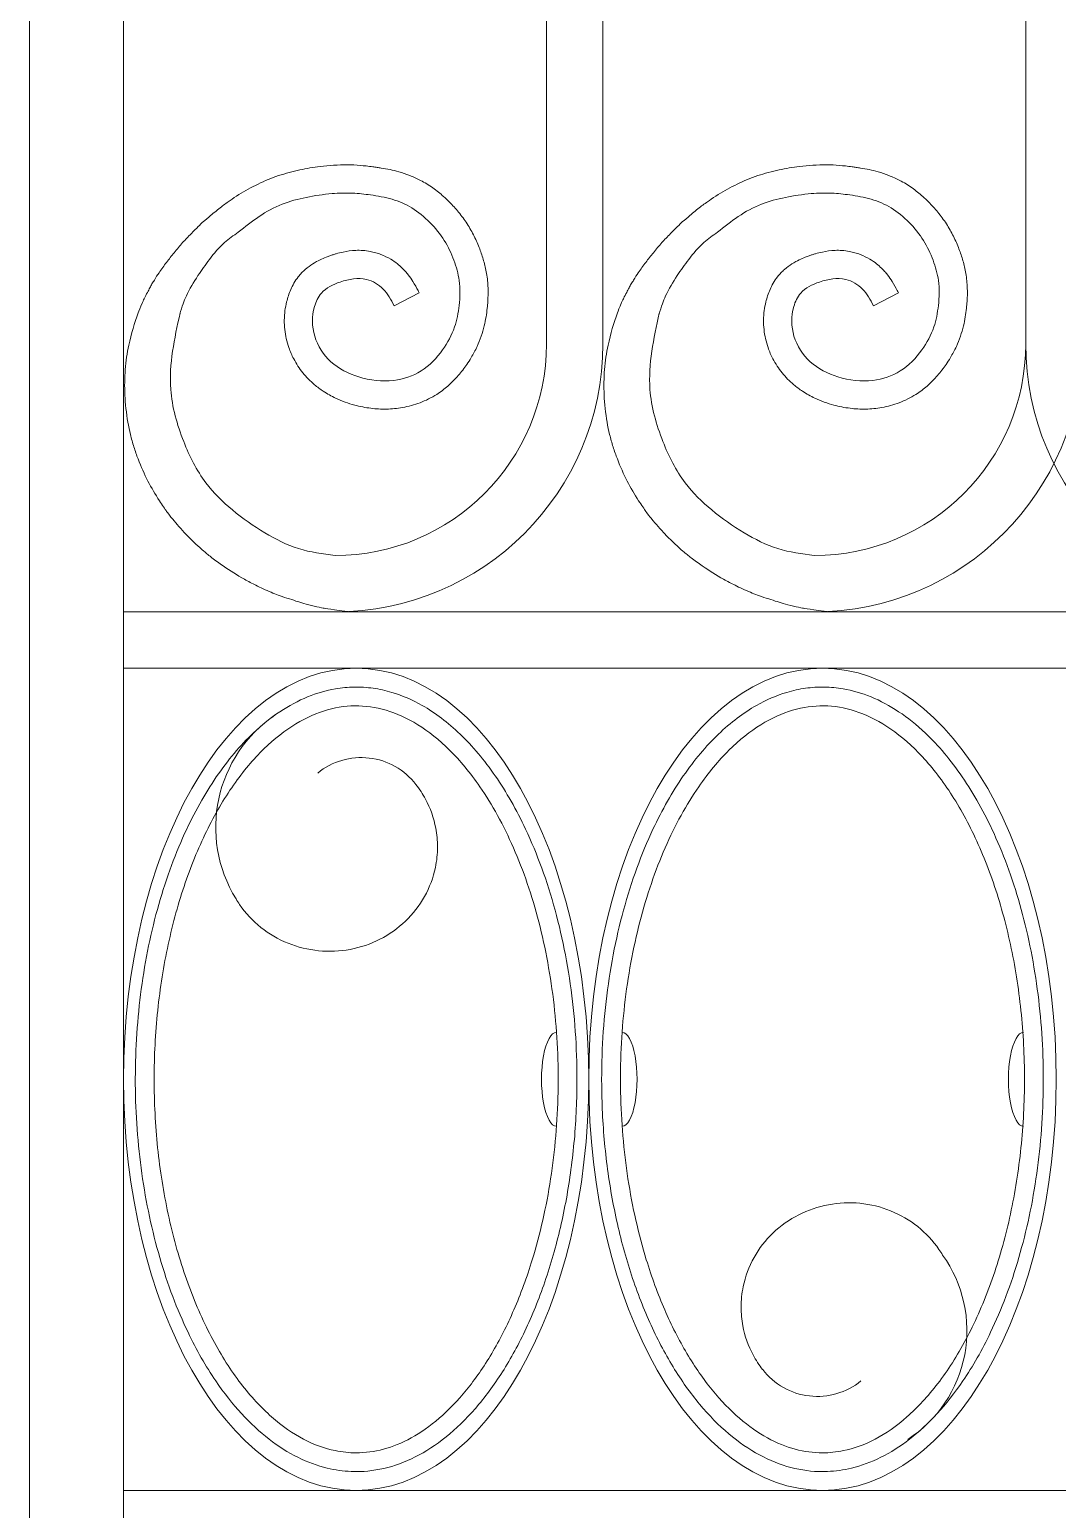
# Model space of a CAD drawing. Header units: millimetres. Extents: x -644 to 652, y 0 to 1491.
# Drawn here: x -644.4 to -486.9, y 324 to 550.8 of the extents above; entities that cross this region are included whole.
import ezdxf

# ---------------------------------------------------------------- set-up
doc = ezdxf.new("R2010")
doc.units = ezdxf.units.MM
doc.layers.add('ceco.net 171', color=7, linetype='Continuous')

msp = doc.modelspace()

# ---------------------------------------------------------------- linework, layer by layer
at = {"layer": 'ceco.net 171', "lineweight": 5}
for p, q in [((-644.4, 0), (-644.4, 1308.96)), ((-630, 14.4), (-630, 1294.56)), ((-565.2, 502.56), (-565.2, 771.12)), ((-556.56, 502.56), (-556.56, 768.96)), ((-491.76, 502.56), (-491.76, 630.46)), ((-588.54, 508.44), (-584.7, 510.43)), ((-515.1, 508.44), (-511.26, 510.43)), ((-630, 461.52), (-343.8, 461.52)), ((-630, 452.88), (-343.8, 452.88)), ((-630, 326.88), (-343.8, 326.88))]:
    msp.add_line(p, q, dxfattribs=at)
for centre, radius, start, end in [((-597.6, 502.56), 32.4, 270, 0), ((-597.6, 502.56), 41.04, 270, 0), ((-524.16, 502.56), 41.04, 270, 0), ((-524.16, 502.56), 32.4, 270, 0), ((-450.72, 502.56), 41.04, 180, 270), ((-524.16, 432.81), 20.07, 90, 90.2699), ((-595.02, 428.49), 20.86, 124.0545, 211.7023), ((-593.57, 428.61), 10.58, 37.6727, 129.1965), ((-520.6, 351.36), 19.84, 302.8685, 35.6953), ((-523.69, 351.86), 10.58, 217.6727, 309.1965)]:
    msp.add_arc(centre, radius, start, end, dxfattribs=at)
msp.add_ellipse((-594.36, 389.88), major_axis=(0, -63), ratio=0.565714, dxfattribs=at)
at = {"layer": 'ceco.net 171', "lineweight": 5, "extrusion": (0, 0, -1)}
msp.add_ellipse((-522.9, 389.88), major_axis=(0, -63), ratio=0.568571, dxfattribs=at)
for centre in [(-563.65, 389.88), (-492.09, 389.88)]:
    msp.add_ellipse(centre, major_axis=(0, -7.2), ratio=0.320416, start_param=6.283185, end_param=9.424801, dxfattribs=at)
at = {"layer": 'ceco.net 171', "lineweight": 5}
msp.add_ellipse((-553.61, 389.88), major_axis=(0, -7.2), ratio=0.320416, start_param=6.283185, end_param=9.424801, dxfattribs=at)
for points, knots in [([(-627.12, 508.91), (-626.98, 509.22), (-626.86, 509.46), (-626.7, 509.81), (-626.5, 510.21), (-626.21, 510.71), (-626.08, 510.98), (-625.88, 511.33), (-625.76, 511.59), (-625.55, 511.99), (-625.4, 512.17), (-625.04, 512.77), (-624.82, 513.15), (-624.2, 514), (-623.8, 514.59), (-623.04, 515.57), (-622.64, 516.08), (-621.81, 517.09), (-621.38, 517.64), (-620.53, 518.57), (-620.12, 518.98), (-619.24, 519.91), (-618.86, 520.25), (-618.32, 520.8), (-617.99, 521.15), (-617.54, 521.52), (-616.95, 522), (-616.1, 522.74), (-615.55, 523.19), (-614.61, 523.92), (-614, 524.31), (-613.33, 524.83), (-612.79, 525.18), (-611.39, 526.03), (-610.42, 526.56), (-608.37, 527.59), (-607.34, 528.03), (-605.19, 528.72), (-604.09, 529.01), (-601.96, 529.47), (-600.92, 529.65), (-599.18, 529.86), (-598.5, 529.93), (-597.12, 530.02), (-596.42, 530.04), (-595.38, 530.03), (-595.05, 530.02), (-594.06, 529.98), (-593.42, 529.92), (-592.46, 529.82), (-592.12, 529.78), (-591.58, 529.7), (-591.37, 529.68), (-590.95, 529.61), (-590.73, 529.58), (-590.08, 529.47), (-589.63, 529.39), (-588.73, 529.2), (-588.28, 529.09), (-587.27, 528.8), (-586.71, 528.61), (-585.6, 528.18), (-585.05, 527.93), (-584.18, 527.49), (-583.86, 527.3), (-583.22, 526.91), (-582.91, 526.71), (-582.02, 526.08), (-581.47, 525.64), (-580.66, 524.91), (-580.37, 524.63), (-579.84, 524.1), (-579.6, 523.84), (-579.12, 523.31), (-578.88, 523.04), (-578.2, 522.2), (-577.76, 521.61), (-577.15, 520.68), (-576.96, 520.36), (-576.6, 519.72), (-576.43, 519.4), (-575.95, 518.44), (-575.67, 517.79), (-575.31, 516.85), (-575.2, 516.55), (-575, 515.95), (-574.91, 515.65), (-574.64, 514.71), (-574.48, 514.06), (-574.31, 513.01), (-574.26, 512.64), (-574.19, 511.9), (-574.16, 511.53), (-574.12, 510.45), (-574.14, 509.75), (-574.21, 508.72), (-574.24, 508.38), (-574.33, 507.61), (-574.38, 507.17), (-574.53, 506.27), (-574.62, 505.82), (-574.86, 504.83), (-575.01, 504.29), (-575.38, 503.22), (-575.59, 502.7), (-576.1, 501.6), (-576.41, 501.03), (-576.95, 500.13), (-577.17, 499.78), (-577.61, 499.16), (-577.81, 498.87), (-578.25, 498.3), (-578.48, 498.02), (-579.2, 497.19), (-579.73, 496.64), (-580.84, 495.68), (-581.4, 495.25), (-582.42, 494.59), (-582.84, 494.36), (-583.7, 493.93), (-584.13, 493.74), (-585.45, 493.24), (-586.34, 493), (-588.06, 492.69), (-588.88, 492.61), (-590.51, 492.58), (-591.32, 492.62), (-592.95, 492.83), (-593.78, 492.99), (-595.08, 493.34), (-595.57, 493.5), (-596.55, 493.85), (-597.03, 494.05), (-598.15, 494.58), (-598.78, 494.93), (-599.85, 495.63), (-600.31, 495.97), (-601.07, 496.61), (-601.38, 496.9), (-601.98, 497.51), (-602.26, 497.83), (-603.06, 498.82), (-603.53, 499.54), (-604.22, 500.85), (-604.47, 501.42), (-604.83, 502.47), (-604.96, 502.93), (-605.17, 503.86), (-605.25, 504.34), (-605.4, 505.76), (-605.39, 506.73), (-605.21, 508.14), (-605.12, 508.59), (-604.94, 509.34), (-604.85, 509.65), (-604.65, 510.28), (-604.52, 510.6), (-604.24, 511.24), (-604.08, 511.57), (-603.7, 512.22), (-603.48, 512.55), (-603.07, 513.08), (-602.89, 513.29), (-602.53, 513.67), (-602.34, 513.84), (-601.78, 514.34), (-601.39, 514.62), (-600.63, 515.1), (-600.26, 515.3), (-599.58, 515.63), (-599.27, 515.76), (-598.77, 515.95), (-598.57, 516.03), (-598.21, 516.15), (-598.06, 516.2), (-597.73, 516.31), (-597.57, 516.36), (-597.07, 516.5), (-596.72, 516.59), (-595.75, 516.79), (-595.1, 516.89), (-593.71, 516.95), (-592.97, 516.91), (-591.92, 516.71), (-591.64, 516.64), (-591.09, 516.49), (-590.82, 516.4), (-590.04, 516.09), (-589.54, 515.84), (-588.71, 515.35), (-588.37, 515.11), (-587.79, 514.65), (-587.54, 514.43), (-587.14, 514.04), (-586.97, 513.87), (-586.66, 513.52), (-586.51, 513.35), (-586.11, 512.83), (-585.88, 512.49), (-585.35, 511.65), (-585.1, 511.18), (-584.82, 510.65), (-584.76, 510.54), (-584.7, 510.43)], [0, 0, 0, 0, 0.938689, 0.938689, 2.143991, 2.143991, 3.154332, 3.154332, 3.911141, 3.911141, 4.667949, 4.667949, 6.181566, 6.181566, 8.404073, 8.404073, 10.62658, 10.62658, 13.102091, 13.102091, 15.573724, 15.573724, 17.372488, 17.372488, 18.721921, 18.721921, 20.071354, 20.071354, 22.77022, 22.77022, 24.833062, 24.833062, 26.895903, 26.895903, 31.021587, 31.021587, 35.147271, 35.147271, 39.272955, 39.272955, 43.146545, 43.146545, 45.643216, 45.643216, 48.139887, 48.139887, 49.287545, 49.287545, 51.582861, 51.582861, 52.843849, 52.843849, 53.648432, 53.648432, 54.453014, 54.453014, 56.062179, 56.062179, 57.603868, 57.603868, 59.471659, 59.471659, 61.33945, 61.33945, 62.462031, 62.462031, 63.584612, 63.584612, 65.829775, 65.829775, 67.155027, 67.155027, 68.349006, 68.349006, 69.542986, 69.542986, 71.930946, 71.930946, 73.112753, 73.112753, 74.294561, 74.294561, 76.658176, 76.658176, 77.714632, 77.714632, 78.771088, 78.771088, 80.883999, 80.883999, 82.033908, 82.033908, 83.183817, 83.183817, 85.483635, 85.483635, 86.646911, 86.646911, 88.166115, 88.166115, 89.68532, 89.68532, 91.411182, 91.411182, 93.137045, 93.137045, 95.17609, 95.17609, 96.511033, 96.511033, 97.663327, 97.663327, 98.815621, 98.815621, 101.120208, 101.120208, 103.171393, 103.171393, 104.532647, 104.532647, 105.893901, 105.893901, 108.616409, 108.616409, 111.088189, 111.088189, 113.559969, 113.559969, 116.201891, 116.201891, 117.826451, 117.826451, 119.451011, 119.451011, 121.577799, 121.577799, 123.190034, 123.190034, 124.375334, 124.375334, 125.560633, 125.560633, 127.931233, 127.931233, 129.620785, 129.620785, 130.907206, 130.907206, 132.193628, 132.193628, 134.76647, 134.76647, 135.984627, 135.984627, 136.825306, 136.825306, 137.665984, 137.665984, 138.497459, 138.497459, 139.334354, 139.334354, 139.863337, 139.863337, 140.39232, 140.39232, 141.450285, 141.450285, 142.508251, 142.508251, 143.419386, 143.419386, 144.06149, 144.06149, 144.579644, 144.579644, 145.097798, 145.097798, 146.134107, 146.134107, 147.854073, 147.854073, 149.574039, 149.574039, 150.204177, 150.204177, 150.834315, 150.834315, 152.09459, 152.09459, 153.056236, 153.056236, 153.803314, 153.803314, 154.351666, 154.351666, 154.900017, 154.900017, 155.99672, 155.99672, 157.757892, 157.757892, 158.254283, 158.254283, 158.254283, 158.254283]), ([(-553.68, 508.91), (-553.54, 509.22), (-553.42, 509.46), (-553.26, 509.81), (-553.06, 510.21), (-552.77, 510.71), (-552.64, 510.98), (-552.44, 511.33), (-552.32, 511.59), (-552.11, 511.99), (-551.96, 512.17), (-551.6, 512.77), (-551.38, 513.15), (-550.76, 514), (-550.36, 514.59), (-549.6, 515.57), (-549.2, 516.08), (-548.37, 517.09), (-547.94, 517.64), (-547.09, 518.57), (-546.68, 518.98), (-545.8, 519.91), (-545.42, 520.25), (-544.88, 520.8), (-544.55, 521.15), (-544.1, 521.52), (-543.51, 522), (-542.66, 522.74), (-542.11, 523.19), (-541.17, 523.92), (-540.56, 524.31), (-539.89, 524.83), (-539.35, 525.18), (-537.95, 526.03), (-536.98, 526.56), (-534.93, 527.59), (-533.9, 528.03), (-531.75, 528.72), (-530.65, 529.01), (-528.52, 529.47), (-527.48, 529.65), (-525.74, 529.86), (-525.06, 529.93), (-523.68, 530.02), (-522.98, 530.04), (-521.94, 530.03), (-521.61, 530.02), (-520.62, 529.98), (-519.98, 529.92), (-519.02, 529.82), (-518.68, 529.78), (-518.14, 529.7), (-517.93, 529.68), (-517.51, 529.61), (-517.29, 529.58), (-516.64, 529.47), (-516.19, 529.39), (-515.29, 529.2), (-514.84, 529.09), (-513.83, 528.8), (-513.27, 528.61), (-512.16, 528.18), (-511.61, 527.93), (-510.74, 527.49), (-510.42, 527.3), (-509.78, 526.91), (-509.47, 526.71), (-508.58, 526.08), (-508.03, 525.64), (-507.22, 524.91), (-506.93, 524.63), (-506.4, 524.1), (-506.16, 523.84), (-505.68, 523.31), (-505.44, 523.04), (-504.76, 522.2), (-504.32, 521.61), (-503.71, 520.68), (-503.52, 520.36), (-503.16, 519.72), (-502.99, 519.4), (-502.51, 518.44), (-502.23, 517.79), (-501.87, 516.85), (-501.76, 516.55), (-501.56, 515.95), (-501.47, 515.65), (-501.2, 514.71), (-501.04, 514.06), (-500.87, 513.01), (-500.82, 512.64), (-500.75, 511.9), (-500.72, 511.53), (-500.68, 510.45), (-500.7, 509.75), (-500.77, 508.72), (-500.8, 508.38), (-500.89, 507.61), (-500.94, 507.17), (-501.09, 506.27), (-501.18, 505.82), (-501.42, 504.83), (-501.57, 504.29), (-501.94, 503.22), (-502.15, 502.7), (-502.66, 501.6), (-502.97, 501.03), (-503.51, 500.13), (-503.73, 499.78), (-504.17, 499.16), (-504.37, 498.87), (-504.81, 498.3), (-505.04, 498.02), (-505.76, 497.19), (-506.29, 496.64), (-507.4, 495.68), (-507.96, 495.25), (-508.98, 494.59), (-509.4, 494.36), (-510.26, 493.93), (-510.69, 493.74), (-512.01, 493.24), (-512.9, 493), (-514.62, 492.69), (-515.44, 492.61), (-517.07, 492.58), (-517.88, 492.62), (-519.51, 492.83), (-520.34, 492.99), (-521.64, 493.34), (-522.13, 493.5), (-523.11, 493.85), (-523.59, 494.05), (-524.71, 494.58), (-525.34, 494.93), (-526.41, 495.63), (-526.87, 495.97), (-527.63, 496.61), (-527.94, 496.9), (-528.54, 497.51), (-528.82, 497.83), (-529.62, 498.82), (-530.09, 499.54), (-530.78, 500.85), (-531.03, 501.42), (-531.39, 502.47), (-531.52, 502.93), (-531.73, 503.86), (-531.81, 504.34), (-531.96, 505.76), (-531.95, 506.73), (-531.77, 508.14), (-531.68, 508.59), (-531.5, 509.34), (-531.41, 509.65), (-531.21, 510.28), (-531.08, 510.6), (-530.8, 511.24), (-530.64, 511.57), (-530.26, 512.22), (-530.04, 512.55), (-529.63, 513.08), (-529.45, 513.29), (-529.09, 513.67), (-528.9, 513.84), (-528.34, 514.34), (-527.95, 514.62), (-527.19, 515.1), (-526.82, 515.3), (-526.14, 515.63), (-525.83, 515.76), (-525.33, 515.95), (-525.13, 516.03), (-524.77, 516.15), (-524.62, 516.2), (-524.29, 516.31), (-524.13, 516.36), (-523.63, 516.5), (-523.28, 516.59), (-522.31, 516.79), (-521.66, 516.89), (-520.27, 516.95), (-519.53, 516.91), (-518.48, 516.71), (-518.2, 516.64), (-517.65, 516.49), (-517.38, 516.4), (-516.6, 516.09), (-516.1, 515.84), (-515.27, 515.35), (-514.93, 515.11), (-514.35, 514.65), (-514.1, 514.43), (-513.7, 514.04), (-513.53, 513.87), (-513.22, 513.52), (-513.07, 513.35), (-512.67, 512.83), (-512.44, 512.49), (-511.91, 511.65), (-511.66, 511.18), (-511.38, 510.65), (-511.32, 510.54), (-511.26, 510.43)], [0, 0, 0, 0, 0.938689, 0.938689, 2.143991, 2.143991, 3.154332, 3.154332, 3.911141, 3.911141, 4.667949, 4.667949, 6.181566, 6.181566, 8.404073, 8.404073, 10.62658, 10.62658, 13.102091, 13.102091, 15.573724, 15.573724, 17.372488, 17.372488, 18.721921, 18.721921, 20.071354, 20.071354, 22.77022, 22.77022, 24.833062, 24.833062, 26.895903, 26.895903, 31.021587, 31.021587, 35.147271, 35.147271, 39.272955, 39.272955, 43.146545, 43.146545, 45.643216, 45.643216, 48.139887, 48.139887, 49.287545, 49.287545, 51.582861, 51.582861, 52.843849, 52.843849, 53.648432, 53.648432, 54.453014, 54.453014, 56.062179, 56.062179, 57.603868, 57.603868, 59.471659, 59.471659, 61.33945, 61.33945, 62.462031, 62.462031, 63.584612, 63.584612, 65.829775, 65.829775, 67.155027, 67.155027, 68.349006, 68.349006, 69.542986, 69.542986, 71.930946, 71.930946, 73.112753, 73.112753, 74.294561, 74.294561, 76.658176, 76.658176, 77.714632, 77.714632, 78.771088, 78.771088, 80.883999, 80.883999, 82.033908, 82.033908, 83.183817, 83.183817, 85.483635, 85.483635, 86.646911, 86.646911, 88.166115, 88.166115, 89.68532, 89.68532, 91.411182, 91.411182, 93.137045, 93.137045, 95.17609, 95.17609, 96.511033, 96.511033, 97.663327, 97.663327, 98.815621, 98.815621, 101.120208, 101.120208, 103.171393, 103.171393, 104.532647, 104.532647, 105.893901, 105.893901, 108.616409, 108.616409, 111.088189, 111.088189, 113.559969, 113.559969, 116.201891, 116.201891, 117.826451, 117.826451, 119.451011, 119.451011, 121.577799, 121.577799, 123.190034, 123.190034, 124.375334, 124.375334, 125.560633, 125.560633, 127.931233, 127.931233, 129.620785, 129.620785, 130.907206, 130.907206, 132.193628, 132.193628, 134.76647, 134.76647, 135.984627, 135.984627, 136.825306, 136.825306, 137.665984, 137.665984, 138.497459, 138.497459, 139.334354, 139.334354, 139.863337, 139.863337, 140.39232, 140.39232, 141.450285, 141.450285, 142.508251, 142.508251, 143.419386, 143.419386, 144.06149, 144.06149, 144.579644, 144.579644, 145.097798, 145.097798, 146.134107, 146.134107, 147.854073, 147.854073, 149.574039, 149.574039, 150.204177, 150.204177, 150.834315, 150.834315, 152.09459, 152.09459, 153.056236, 153.056236, 153.803314, 153.803314, 154.351666, 154.351666, 154.900017, 154.900017, 155.99672, 155.99672, 157.757892, 157.757892, 158.254283, 158.254283, 158.254283, 158.254283]), ([(-595.04, 461.51), (-598.04, 461.87), (-599.1, 462.06), (-600.03, 462.22), (-601.49, 462.57), (-603.18, 463.03), (-603.92, 463.32), (-605.47, 463.77), (-605.92, 463.94), (-606.68, 464.23), (-606.99, 464.35), (-608.2, 464.86), (-609.03, 465.24), (-610.28, 465.86), (-610.92, 466.19), (-612.61, 467.15), (-613.64, 467.79), (-615.33, 468.95), (-615.93, 469.39), (-616.83, 470.09), (-617.32, 470.49), (-618.13, 471.19), (-618.54, 471.54), (-619.66, 472.61), (-620.09, 473.04), (-621.04, 474.04), (-621.45, 474.5), (-622.06, 475.21), (-622.52, 475.77), (-622.67, 475.96), (-623.28, 476.75), (-623.63, 477.23), (-624.08, 477.88), (-625.13, 479.51), (-625.72, 480.51), (-626.81, 482.64), (-627.31, 483.77), (-628.01, 485.55), (-628.22, 486.17), (-628.52, 487.12), (-628.62, 487.44), (-628.79, 488.07), (-628.88, 488.39), (-629.1, 489.33), (-629.24, 489.96), (-629.58, 491.98), (-629.74, 493.43), (-629.86, 496.06), (-629.84, 497.38), (-629.63, 499.96), (-629.46, 501.15), (-628.82, 504.14), (-628.31, 505.82), (-627.65, 507.67), (-627.45, 508.16), (-627.12, 508.91)], [0, 0, 0, 0, 1.598518, 1.598518, 4.795553, 4.795553, 7.705451, 7.705451, 9.125533, 9.125533, 10.545615, 10.545615, 13.385778, 13.385778, 15.585729, 15.585729, 19.98563, 19.98563, 22.272801, 22.272801, 23.941363, 23.941363, 25.609926, 25.609926, 28.94705, 28.94705, 30.67089, 30.67089, 32.09649, 32.09649, 33.522089, 33.522089, 36.373287, 36.373287, 40.440864, 40.440864, 44.508441, 44.508441, 46.570601, 46.570601, 47.59231, 47.59231, 48.614019, 48.614019, 50.657437, 50.657437, 55.272886, 55.272886, 59.888335, 59.888335, 64.503784, 64.503784, 71.194231, 71.194231, 72.666347, 72.666347, 72.666347, 72.666347]), ([(-521.6, 461.51), (-524.6, 461.87), (-525.66, 462.06), (-526.59, 462.22), (-528.05, 462.57), (-529.74, 463.03), (-530.48, 463.32), (-532.03, 463.77), (-532.48, 463.94), (-533.24, 464.23), (-533.55, 464.35), (-534.76, 464.86), (-535.59, 465.24), (-536.84, 465.86), (-537.48, 466.19), (-539.17, 467.15), (-540.2, 467.79), (-541.89, 468.95), (-542.49, 469.39), (-543.39, 470.09), (-543.88, 470.49), (-544.69, 471.19), (-545.1, 471.54), (-546.22, 472.61), (-546.65, 473.04), (-547.6, 474.04), (-548.01, 474.5), (-548.62, 475.21), (-549.08, 475.77), (-549.23, 475.96), (-549.84, 476.75), (-550.19, 477.23), (-550.64, 477.88), (-551.69, 479.51), (-552.28, 480.51), (-553.37, 482.64), (-553.87, 483.77), (-554.57, 485.55), (-554.78, 486.17), (-555.08, 487.12), (-555.18, 487.44), (-555.35, 488.07), (-555.44, 488.39), (-555.66, 489.33), (-555.8, 489.96), (-556.14, 491.98), (-556.3, 493.43), (-556.42, 496.06), (-556.4, 497.38), (-556.19, 499.96), (-556.02, 501.15), (-555.38, 504.14), (-554.87, 505.82), (-554.21, 507.67), (-554.01, 508.16), (-553.68, 508.91)], [0, 0, 0, 0, 1.598518, 1.598518, 4.795553, 4.795553, 7.705451, 7.705451, 9.125533, 9.125533, 10.545615, 10.545615, 13.385778, 13.385778, 15.585729, 15.585729, 19.98563, 19.98563, 22.272801, 22.272801, 23.941363, 23.941363, 25.609926, 25.609926, 28.94705, 28.94705, 30.67089, 30.67089, 32.09649, 32.09649, 33.522089, 33.522089, 36.373287, 36.373287, 40.440864, 40.440864, 44.508441, 44.508441, 46.570601, 46.570601, 47.59231, 47.59231, 48.614019, 48.614019, 50.657437, 50.657437, 55.272886, 55.272886, 59.888335, 59.888335, 64.503784, 64.503784, 71.194231, 71.194231, 72.666347, 72.666347, 72.666347, 72.666347]), ([(-594.36, 329.76), (-592.75, 329.76), (-591.13, 329.97), (-587.91, 330.82), (-586.29, 331.46), (-583.11, 333.18), (-581.54, 334.26), (-578.47, 336.85), (-576.97, 338.37), (-574.11, 341.8), (-572.74, 343.72), (-570.18, 347.92), (-568.98, 350.2), (-566.8, 355.07), (-565.81, 357.66), (-564.07, 363.07), (-563.32, 365.9), (-562.07, 371.74), (-561.58, 374.74), (-560.86, 380.84), (-560.64, 383.95), (-560.43, 391.99), (-560.64, 396.95), (-561.76, 406.63), (-562.66, 411.35), (-565.08, 420.25), (-566.61, 424.43), (-569.79, 431.19), (-571.35, 433.93), (-574.72, 438.81), (-576.52, 440.95), (-580.29, 444.57), (-582.24, 446.05), (-585.77, 448.05), (-587.33, 448.72), (-589.85, 449.47), (-590.81, 449.68), (-592.73, 449.95), (-593.69, 450.01), (-595.61, 449.98), (-596.57, 449.89), (-598.96, 449.48), (-600.39, 449.07), (-603.23, 447.9), (-604.64, 447.15), (-607.43, 445.3), (-608.8, 444.2), (-612.12, 441.05), (-614.02, 438.8), (-617.56, 433.63), (-619.19, 430.72), (-622.28, 423.96), (-623.69, 420.04), (-625.96, 411.75), (-626.82, 407.36), (-627.96, 398.37), (-628.23, 393.75), (-628.17, 384.53), (-627.83, 379.93), (-626.57, 370.99), (-625.64, 366.65), (-623.26, 358.46), (-621.8, 354.61), (-618.83, 348.4), (-617.4, 345.9), (-614.62, 341.82), (-613.3, 340.15), (-610.57, 337.17), (-609.15, 335.86), (-606.26, 333.62), (-604.79, 332.69), (-601.82, 331.21), (-600.31, 330.66), (-597.59, 330), (-596.37, 329.83), (-594.88, 329.77), (-594.62, 329.76), (-594.36, 329.76)], [0, 0, 0, 0, 0.152478, 0.152478, 0.304956, 0.304956, 0.457433, 0.457433, 0.609911, 0.609911, 0.762389, 0.762389, 0.914867, 0.914867, 1.067344, 1.067344, 1.219822, 1.219822, 1.3723, 1.3723, 1.524778, 1.524778, 1.766377, 1.766377, 2.007976, 2.007976, 2.249575, 2.249575, 2.440183, 2.440183, 2.63079, 2.63079, 2.821398, 2.821398, 2.969314, 2.969314, 3.060015, 3.060015, 3.150715, 3.150715, 3.241416, 3.241416, 3.376364, 3.376364, 3.511313, 3.511313, 3.646262, 3.646262, 3.847082, 3.847082, 4.047902, 4.047902, 4.273412, 4.273412, 4.498922, 4.498922, 4.724431, 4.724431, 4.949941, 4.949941, 5.175258, 5.175258, 5.400574, 5.400574, 5.575016, 5.575016, 5.717021, 5.717021, 5.859026, 5.859026, 6.001031, 6.001031, 6.143036, 6.143036, 6.258452, 6.258452, 6.283185, 6.283185, 6.283185, 6.283185]), ([(-522.9, 329.76), (-524.51, 329.76), (-526.13, 329.97), (-529.35, 330.82), (-530.97, 331.46), (-534.15, 333.18), (-535.72, 334.26), (-538.79, 336.85), (-540.29, 338.37), (-543.15, 341.8), (-544.52, 343.72), (-547.08, 347.92), (-548.28, 350.2), (-550.46, 355.07), (-551.45, 357.66), (-553.19, 363.07), (-553.94, 365.9), (-555.19, 371.74), (-555.68, 374.74), (-556.4, 380.84), (-556.62, 383.95), (-556.83, 391.99), (-556.62, 396.95), (-555.5, 406.63), (-554.6, 411.35), (-552.18, 420.25), (-550.65, 424.43), (-547.47, 431.19), (-545.91, 433.93), (-542.54, 438.81), (-540.74, 440.95), (-536.97, 444.57), (-535.02, 446.05), (-531.49, 448.05), (-529.93, 448.72), (-527.41, 449.47), (-526.45, 449.68), (-524.53, 449.95), (-523.57, 450.01), (-521.65, 449.98), (-520.69, 449.89), (-518.3, 449.48), (-516.87, 449.07), (-514.03, 447.9), (-512.62, 447.15), (-509.83, 445.3), (-508.46, 444.2), (-505.14, 441.05), (-503.24, 438.8), (-499.7, 433.63), (-498.07, 430.72), (-494.98, 423.96), (-493.57, 420.04), (-491.3, 411.75), (-490.44, 407.36), (-489.3, 398.37), (-489.03, 393.75), (-489.09, 384.53), (-489.43, 379.93), (-490.69, 370.99), (-491.62, 366.65), (-494, 358.46), (-495.46, 354.61), (-498.43, 348.4), (-499.86, 345.9), (-502.64, 341.82), (-503.96, 340.15), (-506.69, 337.17), (-508.11, 335.86), (-511, 333.62), (-512.47, 332.69), (-515.44, 331.21), (-516.95, 330.66), (-519.67, 330), (-520.89, 329.83), (-522.38, 329.77), (-522.64, 329.76), (-522.9, 329.76)], [0, 0, 0, 0, 0.152478, 0.152478, 0.304956, 0.304956, 0.457433, 0.457433, 0.609911, 0.609911, 0.762389, 0.762389, 0.914867, 0.914867, 1.067344, 1.067344, 1.219822, 1.219822, 1.3723, 1.3723, 1.524778, 1.524778, 1.766377, 1.766377, 2.007976, 2.007976, 2.249575, 2.249575, 2.440183, 2.440183, 2.63079, 2.63079, 2.821398, 2.821398, 2.969314, 2.969314, 3.060015, 3.060015, 3.150715, 3.150715, 3.241416, 3.241416, 3.376364, 3.376364, 3.511313, 3.511313, 3.646262, 3.646262, 3.847082, 3.847082, 4.047902, 4.047902, 4.273412, 4.273412, 4.498922, 4.498922, 4.724431, 4.724431, 4.949941, 4.949941, 5.175258, 5.175258, 5.400574, 5.400574, 5.575016, 5.575016, 5.717021, 5.717021, 5.859026, 5.859026, 6.001031, 6.001031, 6.143036, 6.143036, 6.258452, 6.258452, 6.283185, 6.283185, 6.283185, 6.283185]), ([(-594.36, 332.64), (-592.97, 332.64), (-591.58, 332.82), (-588.77, 333.58), (-587.35, 334.15), (-584.49, 335.72), (-583.05, 336.73), (-580.21, 339.17), (-578.81, 340.62), (-576.11, 343.93), (-574.81, 345.8), (-572.37, 349.92), (-571.22, 352.17), (-569.14, 356.98), (-568.19, 359.55), (-566.17, 366.15), (-565.22, 370.32), (-563.89, 378.96), (-563.51, 383.42), (-563.33, 392.38), (-563.54, 396.88), (-564.54, 405.66), (-565.33, 409.95), (-567.42, 418.05), (-568.73, 421.88), (-571.78, 428.85), (-573.52, 432), (-576.87, 436.86), (-578.43, 438.73), (-581.63, 441.91), (-583.27, 443.21), (-586.54, 445.24), (-588.17, 445.97), (-591.39, 446.92), (-592.97, 447.14), (-596.15, 447.1), (-597.74, 446.84), (-600.96, 445.81), (-602.59, 445.03), (-605.87, 442.9), (-607.5, 441.55), (-610.69, 438.28), (-612.24, 436.35), (-615.16, 431.99), (-616.53, 429.55), (-619.02, 424.22), (-620.14, 421.34), (-622.08, 415.25), (-622.89, 412.03), (-624.19, 405.39), (-624.66, 401.95), (-625.25, 394.98), (-625.37, 391.45), (-625.23, 384.4), (-624.98, 380.89), (-624.13, 374.01), (-623.52, 370.64), (-621.98, 364.17), (-621.05, 361.07), (-618.89, 355.23), (-617.67, 352.5), (-615.01, 347.52), (-613.56, 345.26), (-610.52, 341.28), (-608.93, 339.57), (-605.69, 336.72), (-604.05, 335.59), (-600.78, 333.87), (-599.16, 333.3), (-596.49, 332.75), (-595.43, 332.64), (-594.36, 332.64)], [0, 0, 0, 0, 0.155219, 0.155219, 0.310438, 0.310438, 0.465656, 0.465656, 0.620875, 0.620875, 0.776094, 0.776094, 0.931313, 0.931313, 1.086532, 1.086532, 1.312049, 1.312049, 1.537566, 1.537566, 1.763084, 1.763084, 1.988601, 1.988601, 2.214118, 2.214118, 2.439636, 2.439636, 2.616989, 2.616989, 2.794342, 2.794342, 2.971696, 2.971696, 3.149049, 3.149049, 3.326402, 3.326402, 3.503755, 3.503755, 3.681109, 3.681109, 3.858462, 3.858462, 4.035815, 4.035815, 4.213169, 4.213169, 4.390522, 4.390522, 4.567875, 4.567875, 4.745229, 4.745229, 4.922582, 4.922582, 5.099935, 5.099935, 5.277289, 5.277289, 5.454642, 5.454642, 5.631995, 5.631995, 5.809349, 5.809349, 5.986702, 5.986702, 6.164055, 6.164055, 6.283185, 6.283185, 6.283185, 6.283185]), ([(-522.9, 332.64), (-524.29, 332.64), (-525.68, 332.82), (-528.49, 333.58), (-529.91, 334.15), (-532.77, 335.72), (-534.21, 336.73), (-537.05, 339.17), (-538.45, 340.62), (-541.15, 343.93), (-542.45, 345.8), (-544.89, 349.92), (-546.04, 352.17), (-548.12, 356.98), (-549.07, 359.55), (-551.09, 366.15), (-552.04, 370.32), (-553.37, 378.96), (-553.75, 383.42), (-553.93, 392.38), (-553.72, 396.88), (-552.72, 405.66), (-551.93, 409.95), (-549.84, 418.05), (-548.53, 421.88), (-545.48, 428.85), (-543.74, 432), (-540.39, 436.86), (-538.83, 438.73), (-535.63, 441.91), (-533.99, 443.21), (-530.72, 445.24), (-529.09, 445.97), (-525.87, 446.92), (-524.29, 447.14), (-521.11, 447.1), (-519.52, 446.84), (-516.3, 445.81), (-514.67, 445.03), (-511.39, 442.9), (-509.76, 441.55), (-506.57, 438.28), (-505.02, 436.35), (-502.1, 431.99), (-500.73, 429.55), (-498.24, 424.22), (-497.12, 421.34), (-495.18, 415.25), (-494.37, 412.03), (-493.07, 405.39), (-492.6, 401.95), (-492.01, 394.98), (-491.89, 391.45), (-492.03, 384.4), (-492.28, 380.89), (-493.13, 374.01), (-493.74, 370.64), (-495.28, 364.17), (-496.21, 361.07), (-498.37, 355.23), (-499.59, 352.5), (-502.25, 347.52), (-503.7, 345.26), (-506.74, 341.28), (-508.33, 339.57), (-511.57, 336.72), (-513.21, 335.59), (-516.48, 333.87), (-518.1, 333.3), (-520.77, 332.75), (-521.83, 332.64), (-522.9, 332.64)], [0, 0, 0, 0, 0.155219, 0.155219, 0.310438, 0.310438, 0.465656, 0.465656, 0.620875, 0.620875, 0.776094, 0.776094, 0.931313, 0.931313, 1.086532, 1.086532, 1.312049, 1.312049, 1.537566, 1.537566, 1.763084, 1.763084, 1.988601, 1.988601, 2.214118, 2.214118, 2.439636, 2.439636, 2.616989, 2.616989, 2.794342, 2.794342, 2.971696, 2.971696, 3.149049, 3.149049, 3.326402, 3.326402, 3.503755, 3.503755, 3.681109, 3.681109, 3.858462, 3.858462, 4.035815, 4.035815, 4.213169, 4.213169, 4.390522, 4.390522, 4.567875, 4.567875, 4.745229, 4.745229, 4.922582, 4.922582, 5.099935, 5.099935, 5.277289, 5.277289, 5.454642, 5.454642, 5.631995, 5.631995, 5.809349, 5.809349, 5.986702, 5.986702, 6.164055, 6.164055, 6.283185, 6.283185, 6.283185, 6.283185]), ([(-612.77, 417.53), (-612.59, 417.23), (-612.41, 416.94), (-611.31, 415.34), (-610.21, 414.16), (-607.7, 412.16), (-606.29, 411.34), (-603.3, 410.14), (-601.72, 409.75), (-598.5, 409.43), (-596.87, 409.5), (-593.69, 410.1), (-592.15, 410.62), (-589.28, 412.08), (-587.95, 413.02), (-585.64, 415.23), (-584.65, 416.51), (-583.1, 419.29), (-582.54, 420.8), (-582, 423.38), (-581.89, 424.44), (-581.89, 425.49), (-581.89, 426.45), (-581.98, 427.41), (-582.45, 429.92), (-582.99, 431.43), (-584.16, 433.62), (-584.65, 434.37), (-585.19, 435.08)], [3.659961, 3.659961, 3.659961, 3.659961, 3.723646, 3.723646, 4.019041, 4.019041, 4.314436, 4.314436, 4.609831, 4.609831, 4.905226, 4.905226, 5.200621, 5.200621, 5.496016, 5.496016, 5.791411, 5.791411, 6.086806, 6.086806, 6.283185, 6.283185, 6.283185, 6.462091, 6.462091, 6.757486, 6.757486, 6.922732, 6.922732, 6.922732, 6.922732]), ([(-504.49, 362.94), (-504.67, 363.24), (-504.85, 363.53), (-505.95, 365.12), (-507.05, 366.31), (-509.56, 368.31), (-510.97, 369.12), (-513.96, 370.33), (-515.54, 370.72), (-518.76, 371.04), (-520.39, 370.97), (-523.57, 370.37), (-525.11, 369.85), (-527.98, 368.38), (-529.31, 367.45), (-531.62, 365.23), (-532.61, 363.96), (-534.16, 361.18), (-534.72, 359.67), (-535.26, 357.08), (-535.37, 356.03), (-535.37, 354.98), (-535.37, 354.01), (-535.28, 353.05), (-534.81, 350.55), (-534.27, 349.03), (-533.1, 346.85), (-532.61, 346.09), (-532.07, 345.39)], [3.659961, 3.659961, 3.659961, 3.659961, 3.723646, 3.723646, 4.019041, 4.019041, 4.314436, 4.314436, 4.609831, 4.609831, 4.905226, 4.905226, 5.200621, 5.200621, 5.496016, 5.496016, 5.791411, 5.791411, 6.086806, 6.086806, 6.283185, 6.283185, 6.283185, 6.462091, 6.462091, 6.757486, 6.757486, 6.922732, 6.922732, 6.922732, 6.922732])]:
    msp.add_open_spline(points, degree=3, knots=knots, dxfattribs=at)
for points in [[(-621.37, 507.16), (-620.87, 508.74), (-620.38, 509.93), (-618.6, 513.06), (-616.84, 515.53), (-614.53, 518.11), (-612.44, 519.72), (-609.24, 522.11), (-605.7, 524.01), (-602.02, 525.04), (-598.05, 525.62), (-594.88, 525.69), (-592.17, 525.42), (-588.86, 524.76), (-585.83, 523.44), (-583.07, 521.21), (-580.85, 518.43), (-579.39, 515.41), (-578.57, 512.3), (-578.58, 508.47), (-579.27, 505.18), (-581.11, 501.69), (-584.41, 498.45), (-588.6, 497), (-593.97, 497.53), (-598.22, 499.86), (-600.71, 503.78), (-600.74, 508.3), (-599.68, 510.38), (-596.8, 512.07), (-592.77, 512.47), (-590.2, 510.99), (-588.54, 508.44)], [(-547.93, 507.16), (-547.43, 508.74), (-546.94, 509.93), (-545.16, 513.06), (-543.4, 515.53), (-541.09, 518.11), (-539, 519.72), (-535.8, 522.11), (-532.26, 524.01), (-528.58, 525.04), (-524.61, 525.62), (-521.44, 525.69), (-518.73, 525.42), (-515.42, 524.76), (-512.39, 523.44), (-509.63, 521.21), (-507.41, 518.43), (-505.95, 515.41), (-505.13, 512.3), (-505.14, 508.47), (-505.83, 505.18), (-507.67, 501.69), (-510.97, 498.45), (-515.16, 497), (-520.53, 497.53), (-524.78, 499.86), (-527.27, 503.78), (-527.3, 508.3), (-526.24, 510.38), (-523.36, 512.07), (-519.33, 512.47), (-516.76, 510.99), (-515.1, 508.44)], [(-597.6, 470.16), (-603.17, 471.21), (-608.35, 473.65), (-613.32, 477.14), (-617.37, 481.29), (-620.79, 487.63), (-622.77, 495.62), (-621.34, 507.3)], [(-524.16, 470.16), (-529.73, 471.21), (-534.91, 473.65), (-539.88, 477.14), (-543.93, 481.29), (-547.35, 487.63), (-549.33, 495.62), (-547.9, 507.3)]]:
    msp.add_spline(points, degree=3, dxfattribs=at)

doc.saveas('drawing.dxf')
